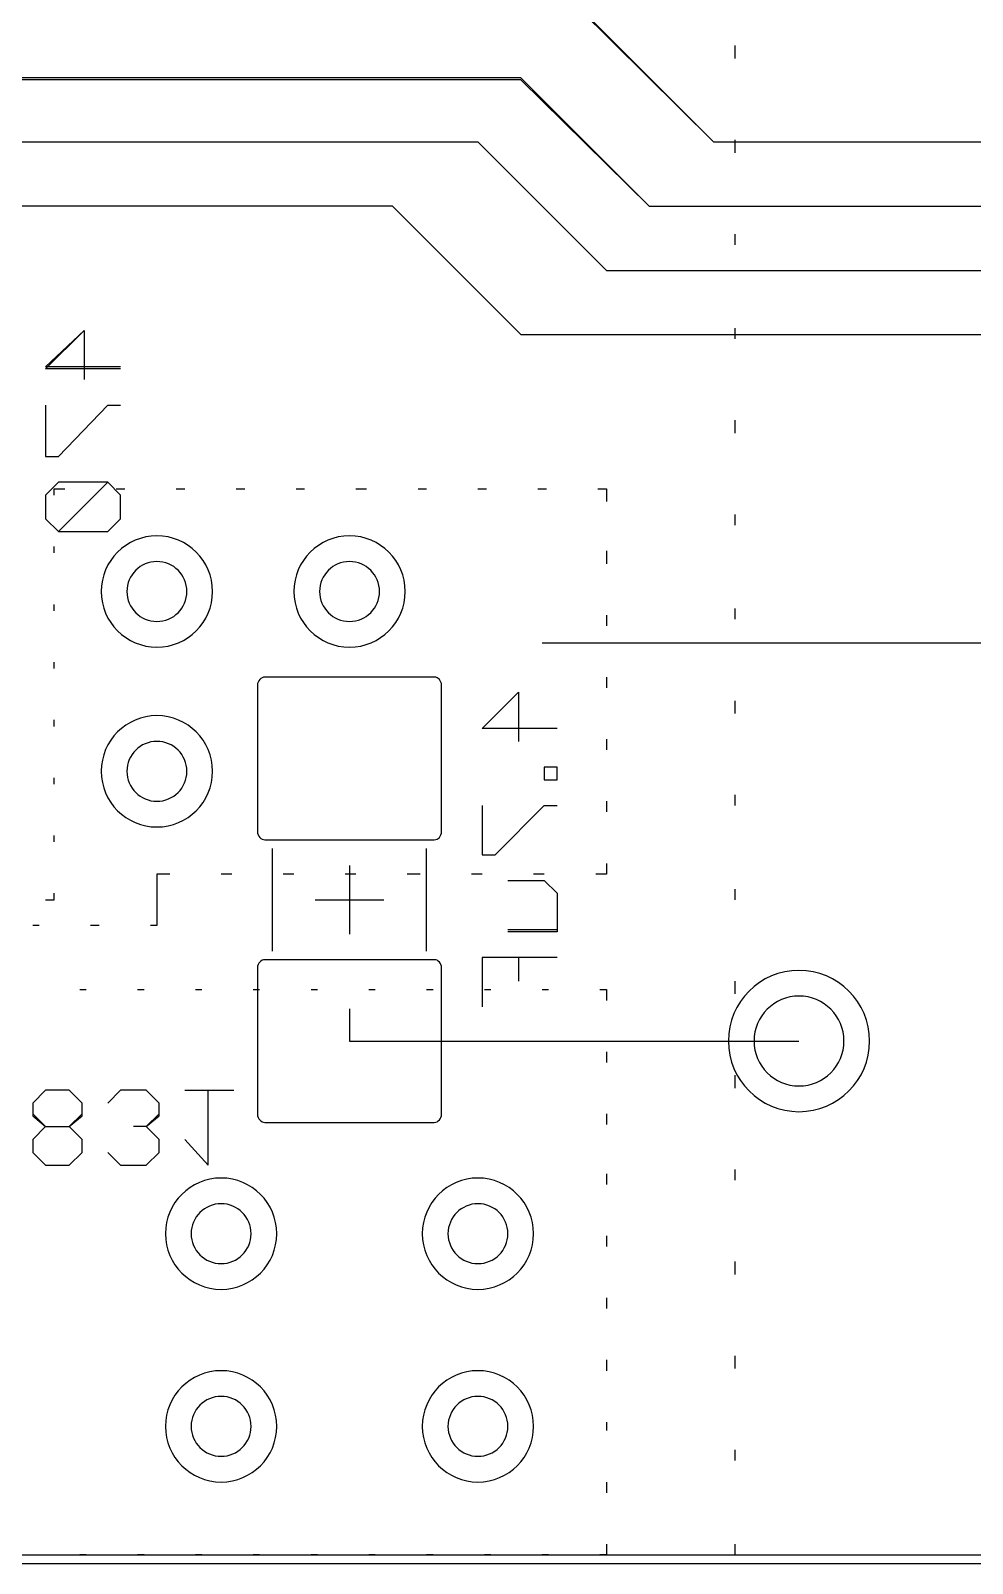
# Model space of a CAD drawing. Extents: x 82 to 213, y 78 to 137.
# Drawn here: x 122.85 to 132.16, y 78.48 to 93.63 of the extents above; entities that cross this region are included whole.
import ezdxf

# ---------------------------------------------------------------- set-up
doc = ezdxf.new("R2010")
doc.units = 0
for name, color, linetype in [('Circuit_2013-04-18', 7, 'CONTINUOUS'), ('Circuit_2013-08-08', 7, 'CONTINUOUS'), ('Cutout', 7, 'CONTINUOUS')]:
    doc.layers.add(name, color=color, linetype=linetype)

msp = doc.modelspace()

# ---------------------------------------------------------------- linework, layer by layer
at = {"layer": 'Circuit_2013-04-18', "color": 1}
for points in [[(127.6985, 90.628611), (126.4285, 91.898611), (117.115167, 91.898611), (116.480167, 92.533611), (99.356333, 92.533611), (96.689333, 95.200611), (96.4565, 95.200611)], [(128.9685, 91.898611), (127.6985, 93.168611), (118.385167, 93.168611), (116.7765, 94.777278), (116.7765, 95.200611)], [(126.9365, 95.200611), (129.6035, 92.533611), (145.690167, 92.533611), (146.325167, 91.898611), (150.008167, 91.898611), (150.008167, 86.310611), (169.820167, 86.310611), (169.820167, 85.675611), (172.106167, 83.389611), (175.916167, 83.389611), (176.678167, 84.151611), (177.313167, 84.151611)], [(129.815167, 93.486111), (129.815167, 93.359111)], [(117.5385, 92.533611), (127.275167, 92.533611), (128.545167, 91.263611)], [(129.815167, 92.554778), (129.815167, 92.427778)], [(128.9685, 91.898611), (145.436167, 91.898611), (146.198167, 91.136611), (149.373167, 91.136611), (149.373167, 85.802611), (169.185167, 85.802611), (169.185167, 85.548611), (171.852167, 82.754611), (175.535167, 82.754611), (176.043167, 82.373611)], [(129.815167, 91.623444), (129.815167, 91.517611)], [(128.545167, 91.263611), (145.055167, 91.263611), (146.325167, 89.993611), (148.611167, 89.993611), (148.611167, 85.040611), (168.677167, 85.040611), (171.852167, 81.865611), (173.376167, 81.865611)], [(123.740333, 90.311111), (122.9995, 90.311111), (123.3805, 90.670944), (123.3805, 90.184111)], [(129.815167, 90.692111), (129.815167, 90.586278)], [(127.6985, 90.628611), (144.420167, 90.628611), (146.325167, 88.723611), (147.595167, 88.723611), (147.595167, 84.278611), (168.423167, 84.278611)], [(122.9995, 89.930111), (122.9995, 89.422111), (123.1265, 89.422111), (123.613333, 89.930111), (123.740333, 89.930111)], [(129.815167, 89.781944), (129.815167, 89.654944)], [(123.613333, 89.168111), (123.1265, 89.168111), (122.9995, 89.041111), (122.9995, 88.808278), (123.1265, 88.681278), (123.613333, 88.681278), (123.740333, 88.808278), (123.740333, 89.041111), (123.613333, 89.168111), (123.1265, 88.681278)], [(123.084167, 89.041111), (123.084167, 89.104611), (123.19, 89.104611)], [(123.698, 89.104611), (123.782667, 89.104611)], [(124.290667, 89.104611), (124.375333, 89.104611)], [(124.883333, 89.104611), (124.968, 89.104611)], [(125.476, 89.104611), (125.560667, 89.104611)], [(126.068667, 89.104611), (126.1745, 89.104611)], [(126.6825, 89.104611), (126.767167, 89.104611)], [(127.275167, 89.104611), (127.359833, 89.104611)], [(127.867833, 89.104611), (127.9525, 89.104611)], [(128.4605, 89.104611), (128.545167, 89.104611), (128.545167, 88.998778)], [(129.815167, 88.850611), (129.815167, 88.744778)], [(123.084167, 88.469611), (123.084167, 88.533111)], [(128.545167, 88.490778), (128.545167, 88.363778)], [(123.084167, 87.898111), (123.084167, 87.961611)], [(129.815167, 87.919278), (129.815167, 87.813444)], [(128.545167, 87.855778), (128.545167, 87.749944)], [(127.910167, 87.580611), (138.578167, 87.580611), (141.245167, 84.913611)], [(123.084167, 87.326611), (123.084167, 87.390111)], [(128.545167, 87.241944), (128.545167, 87.136111)], [(128.058333, 86.733944), (127.3175, 86.733944), (127.677333, 87.093778), (127.677333, 86.606944)], [(129.815167, 87.009111), (129.815167, 86.882111)], [(123.084167, 86.755111), (123.084167, 86.818611)], [(128.545167, 86.628111), (128.545167, 86.522278)], [(123.084167, 86.183611), (123.084167, 86.247111)], [(128.058333, 86.352944), (127.931333, 86.352944), (127.931333, 86.225944), (128.058333, 86.225944), (128.058333, 86.352944)], [(127.3175, 85.971944), (127.3175, 85.485111), (127.4445, 85.485111), (127.931333, 85.971944), (128.058333, 85.971944)], [(128.545167, 86.014278), (128.545167, 85.908444)], [(129.815167, 86.077778), (129.815167, 85.971944)], [(123.084167, 85.612111), (123.084167, 85.675611)], [(125.243167, 84.532611), (125.243167, 85.548611)], [(126.767167, 84.532611), (126.767167, 85.548611)], [(128.545167, 85.400444), (128.545167, 85.294611), (128.439333, 85.294611)], [(124.227167, 85.294611), (124.100167, 85.294611), (124.100167, 84.786611), (124.036667, 84.786611)], [(124.841, 85.294611), (124.735167, 85.294611)], [(125.454833, 85.294611), (125.349, 85.294611)], [(126.068667, 85.294611), (125.962833, 85.294611)], [(126.703667, 85.294611), (126.576667, 85.294611)], [(127.3175, 85.294611), (127.211667, 85.294611)], [(127.5715, 85.231111), (127.931333, 85.231111), (128.058333, 85.104111), (128.058333, 84.744278), (127.5715, 84.744278)], [(127.931333, 85.294611), (127.8255, 85.294611)], [(122.9995, 85.040611), (123.084167, 85.040611), (123.084167, 85.104111)], [(129.815167, 85.146444), (129.815167, 85.040611)], [(122.936, 84.786611), (122.8725, 84.786611)], [(123.528667, 84.786611), (123.444, 84.786611)], [(128.058333, 84.469111), (127.3175, 84.469111), (127.3175, 83.982278)], [(127.677333, 84.469111), (127.677333, 84.236278)], [(123.338167, 84.151611), (123.401667, 84.151611)], [(123.909667, 84.151611), (123.973167, 84.151611)], [(124.481167, 84.151611), (124.544667, 84.151611)], [(125.052667, 84.151611), (125.116167, 84.151611)], [(125.624167, 84.151611), (125.687667, 84.151611)], [(126.195667, 84.151611), (126.259167, 84.151611)], [(126.767167, 84.151611), (126.830667, 84.151611)], [(127.338667, 84.151611), (127.402167, 84.151611)], [(127.910167, 84.151611), (127.973667, 84.151611)], [(128.481667, 84.151611), (128.545167, 84.151611), (128.545167, 84.045778)], [(129.815167, 84.236278), (129.815167, 84.109278)], [(126.005167, 83.961111), (126.005167, 83.643611)], [(126.005167, 83.643611), (130.323167, 83.643611), (130.450167, 83.643611)], [(128.545167, 83.537778), (128.545167, 83.431944)], [(129.815167, 83.304944), (129.815167, 83.199111)], [(122.8725, 82.542944), (122.9995, 82.415944), (123.232333, 82.415944), (123.359333, 82.542944), (123.359333, 82.669944), (123.232333, 82.796944), (123.359333, 82.923944), (123.359333, 83.029778), (123.232333, 83.156778), (122.9995, 83.156778), (122.8725, 83.029778), (122.8725, 82.923944), (122.9995, 82.796944), (122.8725, 82.669944), (122.8725, 82.542944)], [(123.994333, 82.796944), (124.121333, 82.923944), (124.121333, 83.029778), (123.994333, 83.156778), (123.740333, 83.156778), (123.613333, 83.029778)], [(124.375333, 82.669944), (124.608167, 82.415944), (124.608167, 83.156778)], [(124.375333, 83.156778), (124.862167, 83.156778)], [(128.545167, 82.923944), (128.545167, 82.839278)], [(122.9995, 82.796944), (123.232333, 82.796944)], [(123.613333, 82.542944), (123.740333, 82.415944), (123.994333, 82.415944), (124.121333, 82.542944), (124.121333, 82.669944), (123.994333, 82.796944), (123.867333, 82.796944)], [(128.545167, 82.331278), (128.545167, 82.225444)], [(129.815167, 82.373611), (129.815167, 82.267778)], [(128.545167, 81.717444), (128.545167, 81.611611)], [(129.815167, 81.463444), (129.815167, 81.336444)], [(128.545167, 81.103611), (128.545167, 80.997778)], [(128.545167, 80.489778), (128.545167, 80.383944)], [(129.815167, 80.532111), (129.815167, 80.426278)], [(128.545167, 79.875944), (128.545167, 79.791278)], [(129.815167, 79.600778), (129.815167, 79.494944)], [(128.545167, 79.283278), (128.545167, 79.177444)], [(128.545167, 78.669444), (128.545167, 78.563611), (128.481667, 78.563611)], [(129.815167, 78.669444), (129.815167, 78.563611)], [(123.401667, 78.563611), (123.338167, 78.563611)], [(123.973167, 78.563611), (123.909667, 78.563611)], [(124.544667, 78.563611), (124.481167, 78.563611)], [(125.116167, 78.563611), (125.052667, 78.563611)], [(125.687667, 78.563611), (125.624167, 78.563611)], [(126.259167, 78.563611), (126.195667, 78.563611)], [(126.830667, 78.563611), (126.767167, 78.563611)], [(127.402167, 78.563611), (127.338667, 78.563611)], [(127.973667, 78.563611), (127.910167, 78.563611)], [(129.815167, 78.563611), (129.921, 78.563611)], [(130.7465, 78.563611), (130.831167, 78.563611)], [(131.656667, 78.563611), (131.7625, 78.563611)]]:
    msp.add_lwpolyline(points, dxfattribs=at)
at = {"layer": 'Circuit_2013-04-18', "color": 7}
for points in [[(124.3965, 88.088611), (124.3965, 88.088611)], [(124.6505, 88.088611), (124.6505, 88.088611)], [(126.3015, 88.088611), (126.3015, 88.088611)], [(126.5555, 88.088611), (126.5555, 88.088611)], [(125.095, 87.161511), (125.095, 85.713711), (125.095, 85.713711)], [(126.84252, 87.241944), (125.167813, 87.241944)], [(126.915333, 85.713711), (126.915333, 87.161511)], [(124.3965, 86.310611), (124.3965, 86.310611)], [(124.6505, 86.310611), (124.6505, 86.310611)], [(125.167813, 85.633278), (126.84252, 85.633278)], [(126.005167, 85.379278), (126.005167, 84.701944)], [(125.6665, 85.040611), (126.343833, 85.040611)], [(126.84252, 84.447944), (125.167813, 84.447944)], [(125.095, 84.367511), (125.095, 82.919711), (125.095, 82.919711)], [(126.915333, 82.919711), (126.915333, 84.367511)], [(130.894667, 83.643611), (130.894667, 83.643611)], [(131.148667, 83.643611), (131.148667, 83.643611)], [(125.167813, 82.839278), (126.84252, 82.839278)], [(125.0315, 81.738611), (125.0315, 81.738611)], [(125.2855, 81.738611), (125.2855, 81.738611)], [(127.5715, 81.738611), (127.5715, 81.738611)], [(127.8255, 81.738611), (127.8255, 81.738611)], [(125.0315, 79.833611), (125.0315, 79.833611)], [(125.2855, 79.833611), (125.2855, 79.833611)], [(127.5715, 79.833611), (127.5715, 79.833611)], [(127.8255, 79.833611), (127.8255, 79.833611)], [(83.481333, 78.563611), (210.439, 78.563611)]]:
    msp.add_lwpolyline(points, dxfattribs=at)
for points in [[(124.100167, 88.638944), (123.796225, 88.638944), (123.549833, 88.39255), (123.549833, 88.088611)], [(124.6505, 88.088611), (124.6505, 88.39255), (124.404109, 88.638944), (124.100167, 88.638944)], [(126.005167, 88.638944), (125.701225, 88.638944), (125.454833, 88.39255), (125.454833, 88.088611)], [(126.5555, 88.088611), (126.5555, 88.39255), (126.309109, 88.638944), (126.005167, 88.638944)], [(124.100167, 88.384944), (123.936506, 88.384944), (123.803833, 88.252272), (123.803833, 88.088611)], [(124.3965, 88.088611), (124.3965, 88.252272), (124.263827, 88.384944), (124.100167, 88.384944)], [(126.005167, 88.384944), (125.841506, 88.384944), (125.708833, 88.252272), (125.708833, 88.088611)], [(126.3015, 88.088611), (126.3015, 88.252272), (126.168827, 88.384944), (126.005167, 88.384944)], [(123.549833, 88.088611), (123.549833, 87.784669), (123.796225, 87.538278), (124.100167, 87.538278)], [(123.803833, 88.088611), (123.803833, 87.92495), (123.936506, 87.792278), (124.100167, 87.792278)], [(124.100167, 87.538278), (124.404109, 87.538278), (124.6505, 87.784669), (124.6505, 88.088611)], [(124.100167, 87.792278), (124.263827, 87.792278), (124.3965, 87.92495), (124.3965, 88.088611)], [(125.454833, 88.088611), (125.454833, 87.784669), (125.701225, 87.538278), (126.005167, 87.538278)], [(125.708833, 88.088611), (125.708833, 87.92495), (125.841506, 87.792278), (126.005167, 87.792278)], [(126.005167, 87.538278), (126.309109, 87.538278), (126.5555, 87.784669), (126.5555, 88.088611)], [(126.005167, 87.792278), (126.168827, 87.792278), (126.3015, 87.92495), (126.3015, 88.088611)], [(125.167813, 87.241944), (125.127599, 87.241944), (125.095, 87.205933), (125.095, 87.161511)], [(126.915333, 87.161511), (126.915333, 87.205933), (126.882731, 87.241944), (126.84252, 87.241944)], [(124.100167, 86.860944), (123.796225, 86.860944), (123.549833, 86.61455), (123.549833, 86.310611)], [(124.6505, 86.310611), (124.6505, 86.61455), (124.404109, 86.860944), (124.100167, 86.860944)], [(124.100167, 86.606944), (123.936506, 86.606944), (123.803833, 86.474272), (123.803833, 86.310611)], [(124.3965, 86.310611), (124.3965, 86.474272), (124.263827, 86.606944), (124.100167, 86.606944)], [(123.549833, 86.310611), (123.549833, 86.006669), (123.796225, 85.760278), (124.100167, 85.760278)], [(123.803833, 86.310611), (123.803833, 86.14695), (123.936506, 86.014278), (124.100167, 86.014278)], [(124.100167, 85.760278), (124.404109, 85.760278), (124.6505, 86.006669), (124.6505, 86.310611)], [(124.100167, 86.014278), (124.263827, 86.014278), (124.3965, 86.14695), (124.3965, 86.310611)], [(125.095, 85.713711), (125.095, 85.669289), (125.127599, 85.633278), (125.167813, 85.633278)], [(126.84252, 85.633278), (126.882731, 85.633278), (126.915333, 85.669289), (126.915333, 85.713711)], [(125.167813, 84.447944), (125.127599, 84.447944), (125.095, 84.411933), (125.095, 84.367511)], [(126.915333, 84.367511), (126.915333, 84.411933), (126.882731, 84.447944), (126.84252, 84.447944)], [(130.450167, 84.342111), (130.064394, 84.342111), (129.751667, 84.029381), (129.751667, 83.643611)], [(131.148667, 83.643611), (131.148667, 84.029381), (130.835936, 84.342111), (130.450167, 84.342111)], [(130.450167, 84.088111), (130.204676, 84.088111), (130.005667, 83.889102), (130.005667, 83.643611)], [(130.894667, 83.643611), (130.894667, 83.889102), (130.695658, 84.088111), (130.450167, 84.088111)], [(129.751667, 83.643611), (129.751667, 83.257839), (130.064394, 82.945111), (130.450167, 82.945111)], [(130.005667, 83.643611), (130.005667, 83.39812), (130.204676, 83.199111), (130.450167, 83.199111)], [(130.450167, 82.945111), (130.835936, 82.945111), (131.148667, 83.257839), (131.148667, 83.643611)], [(130.450167, 83.199111), (130.695658, 83.199111), (130.894667, 83.39812), (130.894667, 83.643611)], [(125.095, 82.919711), (125.095, 82.875289), (125.127599, 82.839278), (125.167813, 82.839278)], [(126.84252, 82.839278), (126.882731, 82.839278), (126.915333, 82.875289), (126.915333, 82.919711)], [(124.735167, 82.288944), (124.431225, 82.288944), (124.184833, 82.04255), (124.184833, 81.738611)], [(125.2855, 81.738611), (125.2855, 82.04255), (125.039109, 82.288944), (124.735167, 82.288944)], [(127.275167, 82.288944), (126.971225, 82.288944), (126.724833, 82.04255), (126.724833, 81.738611)], [(127.8255, 81.738611), (127.8255, 82.04255), (127.579109, 82.288944), (127.275167, 82.288944)], [(124.735167, 82.034944), (124.571506, 82.034944), (124.438833, 81.902272), (124.438833, 81.738611)], [(125.0315, 81.738611), (125.0315, 81.902272), (124.898827, 82.034944), (124.735167, 82.034944)], [(127.275167, 82.034944), (127.111506, 82.034944), (126.978833, 81.902272), (126.978833, 81.738611)], [(127.5715, 81.738611), (127.5715, 81.902272), (127.438827, 82.034944), (127.275167, 82.034944)], [(124.184833, 81.738611), (124.184833, 81.434669), (124.431225, 81.188278), (124.735167, 81.188278)], [(124.438833, 81.738611), (124.438833, 81.57495), (124.571506, 81.442278), (124.735167, 81.442278)], [(124.735167, 81.188278), (125.039109, 81.188278), (125.2855, 81.434669), (125.2855, 81.738611)], [(124.735167, 81.442278), (124.898827, 81.442278), (125.0315, 81.57495), (125.0315, 81.738611)], [(126.724833, 81.738611), (126.724833, 81.434669), (126.971225, 81.188278), (127.275167, 81.188278)], [(126.978833, 81.738611), (126.978833, 81.57495), (127.111506, 81.442278), (127.275167, 81.442278)], [(127.275167, 81.188278), (127.579109, 81.188278), (127.8255, 81.434669), (127.8255, 81.738611)], [(127.275167, 81.442278), (127.438827, 81.442278), (127.5715, 81.57495), (127.5715, 81.738611)], [(124.735167, 80.383944), (124.431225, 80.383944), (124.184833, 80.13755), (124.184833, 79.833611)], [(125.2855, 79.833611), (125.2855, 80.13755), (125.039109, 80.383944), (124.735167, 80.383944)], [(127.275167, 80.383944), (126.971225, 80.383944), (126.724833, 80.13755), (126.724833, 79.833611)], [(127.8255, 79.833611), (127.8255, 80.13755), (127.579109, 80.383944), (127.275167, 80.383944)], [(124.735167, 80.129944), (124.571506, 80.129944), (124.438833, 79.997272), (124.438833, 79.833611)], [(125.0315, 79.833611), (125.0315, 79.997272), (124.898827, 80.129944), (124.735167, 80.129944)], [(127.275167, 80.129944), (127.111506, 80.129944), (126.978833, 79.997272), (126.978833, 79.833611)], [(127.5715, 79.833611), (127.5715, 79.997272), (127.438827, 80.129944), (127.275167, 80.129944)], [(124.184833, 79.833611), (124.184833, 79.529669), (124.431225, 79.283278), (124.735167, 79.283278)], [(124.438833, 79.833611), (124.438833, 79.66995), (124.571506, 79.537278), (124.735167, 79.537278)], [(124.735167, 79.283278), (125.039109, 79.283278), (125.2855, 79.529669), (125.2855, 79.833611)], [(124.735167, 79.537278), (124.898827, 79.537278), (125.0315, 79.66995), (125.0315, 79.833611)], [(126.724833, 79.833611), (126.724833, 79.529669), (126.971225, 79.283278), (127.275167, 79.283278)], [(126.978833, 79.833611), (126.978833, 79.66995), (127.111506, 79.537278), (127.275167, 79.537278)], [(127.275167, 79.283278), (127.579109, 79.283278), (127.8255, 79.529669), (127.8255, 79.833611)], [(127.275167, 79.537278), (127.438827, 79.537278), (127.5715, 79.66995), (127.5715, 79.833611)]]:
    msp.add_open_spline(points, degree=3, dxfattribs=at)
at = {"layer": 'Circuit_2013-08-08', "color": 1}
for points in [[(127.6985, 90.628611), (126.4285, 91.898611), (117.115167, 91.898611), (116.480167, 92.533611), (99.356333, 92.533611), (96.689333, 95.179444), (96.4565, 95.179444)], [(128.9685, 91.898611), (127.6985, 93.147444), (118.385167, 93.147444), (116.7765, 94.777278), (116.7765, 95.179444)], [(126.9365, 95.179444), (129.6035, 92.533611), (145.690167, 92.533611), (146.325167, 91.898611), (150.008167, 91.898611), (150.008167, 86.310611), (169.820167, 86.310611), (169.820167, 85.675611), (172.106167, 83.389611), (175.916167, 83.389611), (176.678167, 84.151611), (177.313167, 84.151611)], [(129.815167, 93.464944), (129.815167, 93.359111)], [(117.5385, 92.533611), (127.275167, 92.533611), (128.545167, 91.263611)], [(129.815167, 92.554778), (129.815167, 92.427778)], [(128.9685, 91.898611), (145.436167, 91.898611), (146.198167, 91.136611), (149.373167, 91.136611), (149.373167, 85.802611), (169.185167, 85.802611), (169.185167, 85.548611), (171.852167, 82.754611), (175.535167, 82.754611), (176.043167, 82.373611)], [(129.815167, 91.623444), (129.815167, 91.517611)], [(128.545167, 91.263611), (145.055167, 91.263611), (146.325167, 89.993611), (148.611167, 89.993611), (148.611167, 85.040611), (168.677167, 85.040611), (171.852167, 81.865611), (173.376167, 81.865611)], [(123.740333, 90.289944), (122.9995, 90.289944), (123.3805, 90.670944), (123.3805, 90.184111)], [(129.815167, 90.692111), (129.815167, 90.586278)], [(127.6985, 90.628611), (144.420167, 90.628611), (146.325167, 88.723611), (147.595167, 88.723611), (147.595167, 84.278611), (168.423167, 84.278611)], [(122.9995, 89.930111), (122.9995, 89.422111), (123.1265, 89.422111), (123.613333, 89.930111), (123.740333, 89.930111)], [(129.815167, 89.781944), (129.815167, 89.654944)], [(123.613333, 89.168111), (123.1265, 89.168111), (122.9995, 89.041111), (122.9995, 88.808278), (123.1265, 88.681278), (123.613333, 88.681278), (123.740333, 88.808278), (123.740333, 89.041111), (123.613333, 89.168111), (123.1265, 88.681278)], [(123.084167, 89.041111), (123.084167, 89.104611), (123.19, 89.104611)], [(123.698, 89.104611), (123.782667, 89.104611)], [(124.290667, 89.104611), (124.375333, 89.104611)], [(124.883333, 89.104611), (124.968, 89.104611)], [(125.476, 89.104611), (125.560667, 89.104611)], [(126.068667, 89.104611), (126.1745, 89.104611)], [(126.6825, 89.104611), (126.767167, 89.104611)], [(127.275167, 89.104611), (127.359833, 89.104611)], [(127.867833, 89.104611), (127.9525, 89.104611)], [(128.4605, 89.104611), (128.545167, 89.104611), (128.545167, 88.977611)], [(129.815167, 88.850611), (129.815167, 88.744778)], [(123.084167, 88.469611), (123.084167, 88.533111)], [(128.545167, 88.469611), (128.545167, 88.363778)], [(123.084167, 87.898111), (123.084167, 87.961611)], [(129.815167, 87.919278), (129.815167, 87.813444)], [(128.545167, 87.855778), (128.545167, 87.749944)], [(127.910167, 87.580611), (138.578167, 87.580611), (141.245167, 84.913611)], [(123.084167, 87.326611), (123.084167, 87.390111)], [(128.545167, 87.241944), (128.545167, 87.136111)], [(128.058333, 86.733944), (127.3175, 86.733944), (127.677333, 87.093778), (127.677333, 86.606944)], [(129.815167, 87.009111), (129.815167, 86.882111)], [(123.084167, 86.755111), (123.084167, 86.818611)], [(128.545167, 86.628111), (128.545167, 86.522278)], [(123.084167, 86.183611), (123.084167, 86.247111)], [(128.058333, 86.352944), (127.931333, 86.352944), (127.931333, 86.225944), (128.058333, 86.225944), (128.058333, 86.352944)], [(127.3175, 85.971944), (127.3175, 85.485111), (127.4445, 85.485111), (127.931333, 85.971944), (128.058333, 85.971944)], [(128.545167, 86.014278), (128.545167, 85.908444)], [(129.815167, 86.077778), (129.815167, 85.971944)], [(123.084167, 85.612111), (123.084167, 85.675611)], [(125.243167, 84.532611), (125.243167, 85.548611)], [(126.767167, 84.532611), (126.767167, 85.548611)], [(128.545167, 85.400444), (128.545167, 85.294611), (128.439333, 85.294611)], [(124.227167, 85.294611), (124.100167, 85.294611), (124.100167, 84.786611), (124.036667, 84.786611)], [(124.841, 85.294611), (124.735167, 85.294611)], [(125.454833, 85.294611), (125.349, 85.294611)], [(126.068667, 85.294611), (125.962833, 85.294611)], [(126.703667, 85.294611), (126.576667, 85.294611)], [(127.3175, 85.294611), (127.211667, 85.294611)], [(127.5715, 85.231111), (127.931333, 85.231111), (128.058333, 85.104111), (128.058333, 84.723111), (127.5715, 84.723111)], [(127.931333, 85.294611), (127.8255, 85.294611)], [(122.9995, 85.040611), (123.084167, 85.040611), (123.084167, 85.104111)], [(129.815167, 85.146444), (129.815167, 85.040611)], [(122.936, 84.786611), (122.8725, 84.786611)], [(123.528667, 84.786611), (123.444, 84.786611)], [(128.058333, 84.469111), (127.3175, 84.469111), (127.3175, 83.982278)], [(127.677333, 84.469111), (127.677333, 84.236278)], [(123.338167, 84.151611), (123.401667, 84.151611)], [(123.909667, 84.151611), (123.973167, 84.151611)], [(124.481167, 84.151611), (124.544667, 84.151611)], [(125.052667, 84.151611), (125.116167, 84.151611)], [(125.624167, 84.151611), (125.687667, 84.151611)], [(126.195667, 84.151611), (126.259167, 84.151611)], [(126.767167, 84.151611), (126.830667, 84.151611)], [(127.338667, 84.151611), (127.402167, 84.151611)], [(127.910167, 84.151611), (127.973667, 84.151611)], [(128.481667, 84.151611), (128.545167, 84.151611), (128.545167, 84.045778)], [(129.815167, 84.215111), (129.815167, 84.109278)], [(126.005167, 83.961111), (126.005167, 83.643611)], [(126.005167, 83.643611), (130.323167, 83.643611), (130.450167, 83.643611)], [(128.545167, 83.537778), (128.545167, 83.431944)], [(129.815167, 83.304944), (129.815167, 83.177944)], [(122.8725, 82.542944), (122.9995, 82.415944), (123.232333, 82.415944), (123.359333, 82.542944), (123.359333, 82.669944), (123.232333, 82.796944), (123.359333, 82.902778), (123.359333, 83.029778), (123.232333, 83.156778), (122.9995, 83.156778), (122.8725, 83.029778), (122.8725, 82.902778), (122.9995, 82.796944), (122.8725, 82.669944), (122.8725, 82.542944)], [(123.994333, 82.796944), (124.121333, 82.902778), (124.121333, 83.029778), (123.994333, 83.156778), (123.740333, 83.156778), (123.613333, 83.029778)], [(124.375333, 82.669944), (124.608167, 82.415944), (124.608167, 83.156778)], [(124.375333, 83.156778), (124.862167, 83.156778)], [(128.545167, 82.923944), (128.545167, 82.818111)], [(122.9995, 82.796944), (123.232333, 82.796944)], [(123.613333, 82.542944), (123.740333, 82.415944), (123.994333, 82.415944), (124.121333, 82.542944), (124.121333, 82.669944), (123.994333, 82.796944), (123.867333, 82.796944)], [(128.545167, 82.310111), (128.545167, 82.225444)], [(129.815167, 82.373611), (129.815167, 82.267778)], [(128.545167, 81.717444), (128.545167, 81.611611)], [(129.815167, 81.442278), (129.815167, 81.336444)], [(128.545167, 81.103611), (128.545167, 80.997778)], [(128.545167, 80.489778), (128.545167, 80.383944)], [(129.815167, 80.532111), (129.815167, 80.405111)], [(128.545167, 79.875944), (128.545167, 79.791278)], [(129.815167, 79.600778), (129.815167, 79.494944)], [(128.545167, 79.283278), (128.545167, 79.177444)], [(128.545167, 78.669444), (128.545167, 78.563611), (128.481667, 78.563611)], [(129.815167, 78.669444), (129.815167, 78.563611)], [(123.401667, 78.563611), (123.338167, 78.563611)], [(123.973167, 78.563611), (123.909667, 78.563611)], [(124.544667, 78.563611), (124.481167, 78.563611)], [(125.116167, 78.563611), (125.052667, 78.563611)], [(125.687667, 78.563611), (125.624167, 78.563611)], [(126.259167, 78.563611), (126.195667, 78.563611)], [(126.830667, 78.563611), (126.767167, 78.563611)], [(127.402167, 78.563611), (127.338667, 78.563611)], [(127.973667, 78.563611), (127.910167, 78.563611)], [(129.815167, 78.563611), (129.921, 78.563611)], [(130.7465, 78.563611), (130.831167, 78.563611)], [(131.656667, 78.563611), (131.7625, 78.563611)]]:
    msp.add_lwpolyline(points, dxfattribs=at)
at = {"layer": 'Circuit_2013-08-08', "color": 7}
for points in [[(124.3965, 88.088611), (124.3965, 88.088611)], [(124.6505, 88.088611), (124.6505, 88.088611)], [(126.3015, 88.088611), (126.3015, 88.088611)], [(126.5555, 88.088611), (126.5555, 88.088611)], [(125.095, 87.161511), (125.095, 85.713711), (125.095, 85.713711)], [(126.84252, 87.241944), (125.167813, 87.241944)], [(126.915333, 85.713711), (126.915333, 87.161511)], [(124.3965, 86.310611), (124.3965, 86.310611)], [(124.6505, 86.310611), (124.6505, 86.310611)], [(125.167813, 85.633278), (126.84252, 85.633278)], [(126.005167, 85.379278), (126.005167, 84.701944)], [(125.6665, 85.040611), (126.343833, 85.040611)], [(126.84252, 84.447944), (125.167813, 84.447944)], [(125.095, 84.367511), (125.095, 82.919711), (125.095, 82.919711)], [(126.915333, 82.919711), (126.915333, 84.367511)], [(130.894667, 83.643611), (130.894667, 83.643611)], [(131.148667, 83.643611), (131.148667, 83.643611)], [(125.167813, 82.839278), (126.84252, 82.839278)], [(125.0315, 81.738611), (125.0315, 81.738611)], [(125.2855, 81.738611), (125.2855, 81.738611)], [(127.5715, 81.738611), (127.5715, 81.738611)], [(127.8255, 81.738611), (127.8255, 81.738611)], [(125.0315, 79.833611), (125.0315, 79.833611)], [(125.2855, 79.833611), (125.2855, 79.833611)], [(127.5715, 79.833611), (127.5715, 79.833611)], [(127.8255, 79.833611), (127.8255, 79.833611)], [(83.481333, 78.563611), (210.439, 78.563611)]]:
    msp.add_lwpolyline(points, dxfattribs=at)
for points in [[(124.100167, 88.638944), (123.796225, 88.638944), (123.549833, 88.392553), (123.549833, 88.088611)], [(124.6505, 88.088611), (124.6505, 88.392553), (124.404109, 88.638944), (124.100167, 88.638944)], [(126.005167, 88.638944), (125.701225, 88.638944), (125.454833, 88.392553), (125.454833, 88.088611)], [(126.5555, 88.088611), (126.5555, 88.392553), (126.309109, 88.638944), (126.005167, 88.638944)], [(124.100167, 88.384944), (123.936506, 88.384944), (123.803833, 88.252272), (123.803833, 88.088611)], [(124.3965, 88.088611), (124.3965, 88.252272), (124.263827, 88.384944), (124.100167, 88.384944)], [(126.005167, 88.384944), (125.841506, 88.384944), (125.708833, 88.252272), (125.708833, 88.088611)], [(126.3015, 88.088611), (126.3015, 88.252272), (126.168827, 88.384944), (126.005167, 88.384944)], [(123.549833, 88.088611), (123.549833, 87.784672), (123.796225, 87.538278), (124.100167, 87.538278)], [(123.803833, 88.088611), (123.803833, 87.92495), (123.936506, 87.792278), (124.100167, 87.792278)], [(124.100167, 87.538278), (124.404109, 87.538278), (124.6505, 87.784672), (124.6505, 88.088611)], [(124.100167, 87.792278), (124.263827, 87.792278), (124.3965, 87.92495), (124.3965, 88.088611)], [(125.454833, 88.088611), (125.454833, 87.784672), (125.701225, 87.538278), (126.005167, 87.538278)], [(125.708833, 88.088611), (125.708833, 87.92495), (125.841506, 87.792278), (126.005167, 87.792278)], [(126.005167, 87.538278), (126.309109, 87.538278), (126.5555, 87.784672), (126.5555, 88.088611)], [(126.005167, 87.792278), (126.168827, 87.792278), (126.3015, 87.92495), (126.3015, 88.088611)], [(125.167813, 87.241944), (125.127599, 87.241944), (125.095, 87.205933), (125.095, 87.161511)], [(126.915333, 87.161511), (126.915333, 87.205933), (126.882731, 87.241944), (126.84252, 87.241944)], [(124.100167, 86.860944), (123.796225, 86.860944), (123.549833, 86.61455), (123.549833, 86.310611)], [(124.6505, 86.310611), (124.6505, 86.61455), (124.404109, 86.860944), (124.100167, 86.860944)], [(124.100167, 86.606944), (123.936506, 86.606944), (123.803833, 86.474272), (123.803833, 86.310611)], [(124.3965, 86.310611), (124.3965, 86.474272), (124.263827, 86.606944), (124.100167, 86.606944)], [(123.549833, 86.310611), (123.549833, 86.006672), (123.796225, 85.760278), (124.100167, 85.760278)], [(123.803833, 86.310611), (123.803833, 86.14695), (123.936506, 86.014278), (124.100167, 86.014278)], [(124.100167, 85.760278), (124.404109, 85.760278), (124.6505, 86.006672), (124.6505, 86.310611)], [(124.100167, 86.014278), (124.263827, 86.014278), (124.3965, 86.14695), (124.3965, 86.310611)], [(125.095, 85.713711), (125.095, 85.669289), (125.127599, 85.633278), (125.167813, 85.633278)], [(126.84252, 85.633278), (126.882731, 85.633278), (126.915333, 85.669289), (126.915333, 85.713711)], [(125.167813, 84.447944), (125.127599, 84.447944), (125.095, 84.411933), (125.095, 84.367511)], [(126.915333, 84.367511), (126.915333, 84.411933), (126.882731, 84.447944), (126.84252, 84.447944)], [(130.450167, 84.342111), (130.064394, 84.342111), (129.751667, 84.029381), (129.751667, 83.643611)], [(131.148667, 83.643611), (131.148667, 84.029381), (130.835936, 84.342111), (130.450167, 84.342111)], [(130.450167, 84.088111), (130.204676, 84.088111), (130.005667, 83.889102), (130.005667, 83.643611)], [(130.894667, 83.643611), (130.894667, 83.889102), (130.695658, 84.088111), (130.450167, 84.088111)], [(129.751667, 83.643611), (129.751667, 83.257842), (130.064394, 82.945111), (130.450167, 82.945111)], [(130.005667, 83.643611), (130.005667, 83.39812), (130.204676, 83.199111), (130.450167, 83.199111)], [(130.450167, 82.945111), (130.835936, 82.945111), (131.148667, 83.257842), (131.148667, 83.643611)], [(130.450167, 83.199111), (130.695658, 83.199111), (130.894667, 83.39812), (130.894667, 83.643611)], [(125.095, 82.919711), (125.095, 82.875289), (125.127599, 82.839278), (125.167813, 82.839278)], [(126.84252, 82.839278), (126.882731, 82.839278), (126.915333, 82.875289), (126.915333, 82.919711)], [(124.735167, 82.288944), (124.431225, 82.288944), (124.184833, 82.042553), (124.184833, 81.738611)], [(125.2855, 81.738611), (125.2855, 82.042553), (125.039109, 82.288944), (124.735167, 82.288944)], [(127.275167, 82.288944), (126.971225, 82.288944), (126.724833, 82.042553), (126.724833, 81.738611)], [(127.8255, 81.738611), (127.8255, 82.042553), (127.579109, 82.288944), (127.275167, 82.288944)], [(124.735167, 82.034944), (124.571506, 82.034944), (124.438833, 81.902272), (124.438833, 81.738611)], [(125.0315, 81.738611), (125.0315, 81.902272), (124.898827, 82.034944), (124.735167, 82.034944)], [(127.275167, 82.034944), (127.111506, 82.034944), (126.978833, 81.902272), (126.978833, 81.738611)], [(127.5715, 81.738611), (127.5715, 81.902272), (127.438827, 82.034944), (127.275167, 82.034944)], [(124.184833, 81.738611), (124.184833, 81.434672), (124.431225, 81.188278), (124.735167, 81.188278)], [(124.438833, 81.738611), (124.438833, 81.57495), (124.571506, 81.442278), (124.735167, 81.442278)], [(124.735167, 81.188278), (125.039109, 81.188278), (125.2855, 81.434672), (125.2855, 81.738611)], [(124.735167, 81.442278), (124.898827, 81.442278), (125.0315, 81.57495), (125.0315, 81.738611)], [(126.724833, 81.738611), (126.724833, 81.434672), (126.971225, 81.188278), (127.275167, 81.188278)], [(126.978833, 81.738611), (126.978833, 81.57495), (127.111506, 81.442278), (127.275167, 81.442278)], [(127.275167, 81.188278), (127.579109, 81.188278), (127.8255, 81.434672), (127.8255, 81.738611)], [(127.275167, 81.442278), (127.438827, 81.442278), (127.5715, 81.57495), (127.5715, 81.738611)], [(124.735167, 80.383944), (124.431225, 80.383944), (124.184833, 80.137553), (124.184833, 79.833611)], [(125.2855, 79.833611), (125.2855, 80.137553), (125.039109, 80.383944), (124.735167, 80.383944)], [(127.275167, 80.383944), (126.971225, 80.383944), (126.724833, 80.137553), (126.724833, 79.833611)], [(127.8255, 79.833611), (127.8255, 80.137553), (127.579109, 80.383944), (127.275167, 80.383944)], [(124.735167, 80.129944), (124.571506, 80.129944), (124.438833, 79.997272), (124.438833, 79.833611)], [(125.0315, 79.833611), (125.0315, 79.997272), (124.898827, 80.129944), (124.735167, 80.129944)], [(127.275167, 80.129944), (127.111506, 80.129944), (126.978833, 79.997272), (126.978833, 79.833611)], [(127.5715, 79.833611), (127.5715, 79.997272), (127.438827, 80.129944), (127.275167, 80.129944)], [(124.184833, 79.833611), (124.184833, 79.529672), (124.431225, 79.283278), (124.735167, 79.283278)], [(124.438833, 79.833611), (124.438833, 79.66995), (124.571506, 79.537278), (124.735167, 79.537278)], [(124.735167, 79.283278), (125.039109, 79.283278), (125.2855, 79.529672), (125.2855, 79.833611)], [(124.735167, 79.537278), (124.898827, 79.537278), (125.0315, 79.66995), (125.0315, 79.833611)], [(126.724833, 79.833611), (126.724833, 79.529672), (126.971225, 79.283278), (127.275167, 79.283278)], [(126.978833, 79.833611), (126.978833, 79.66995), (127.111506, 79.537278), (127.275167, 79.537278)], [(127.275167, 79.283278), (127.579109, 79.283278), (127.8255, 79.529672), (127.8255, 79.833611)], [(127.275167, 79.537278), (127.438827, 79.537278), (127.5715, 79.66995), (127.5715, 79.833611)]]:
    msp.add_open_spline(points, degree=3, dxfattribs=at)
at = {"layer": 'Cutout', "color": 5}
msp.add_lwpolyline([(83.608333, 78.478944), (210.566, 78.478944)], dxfattribs=at)

doc.saveas('drawing.dxf')
